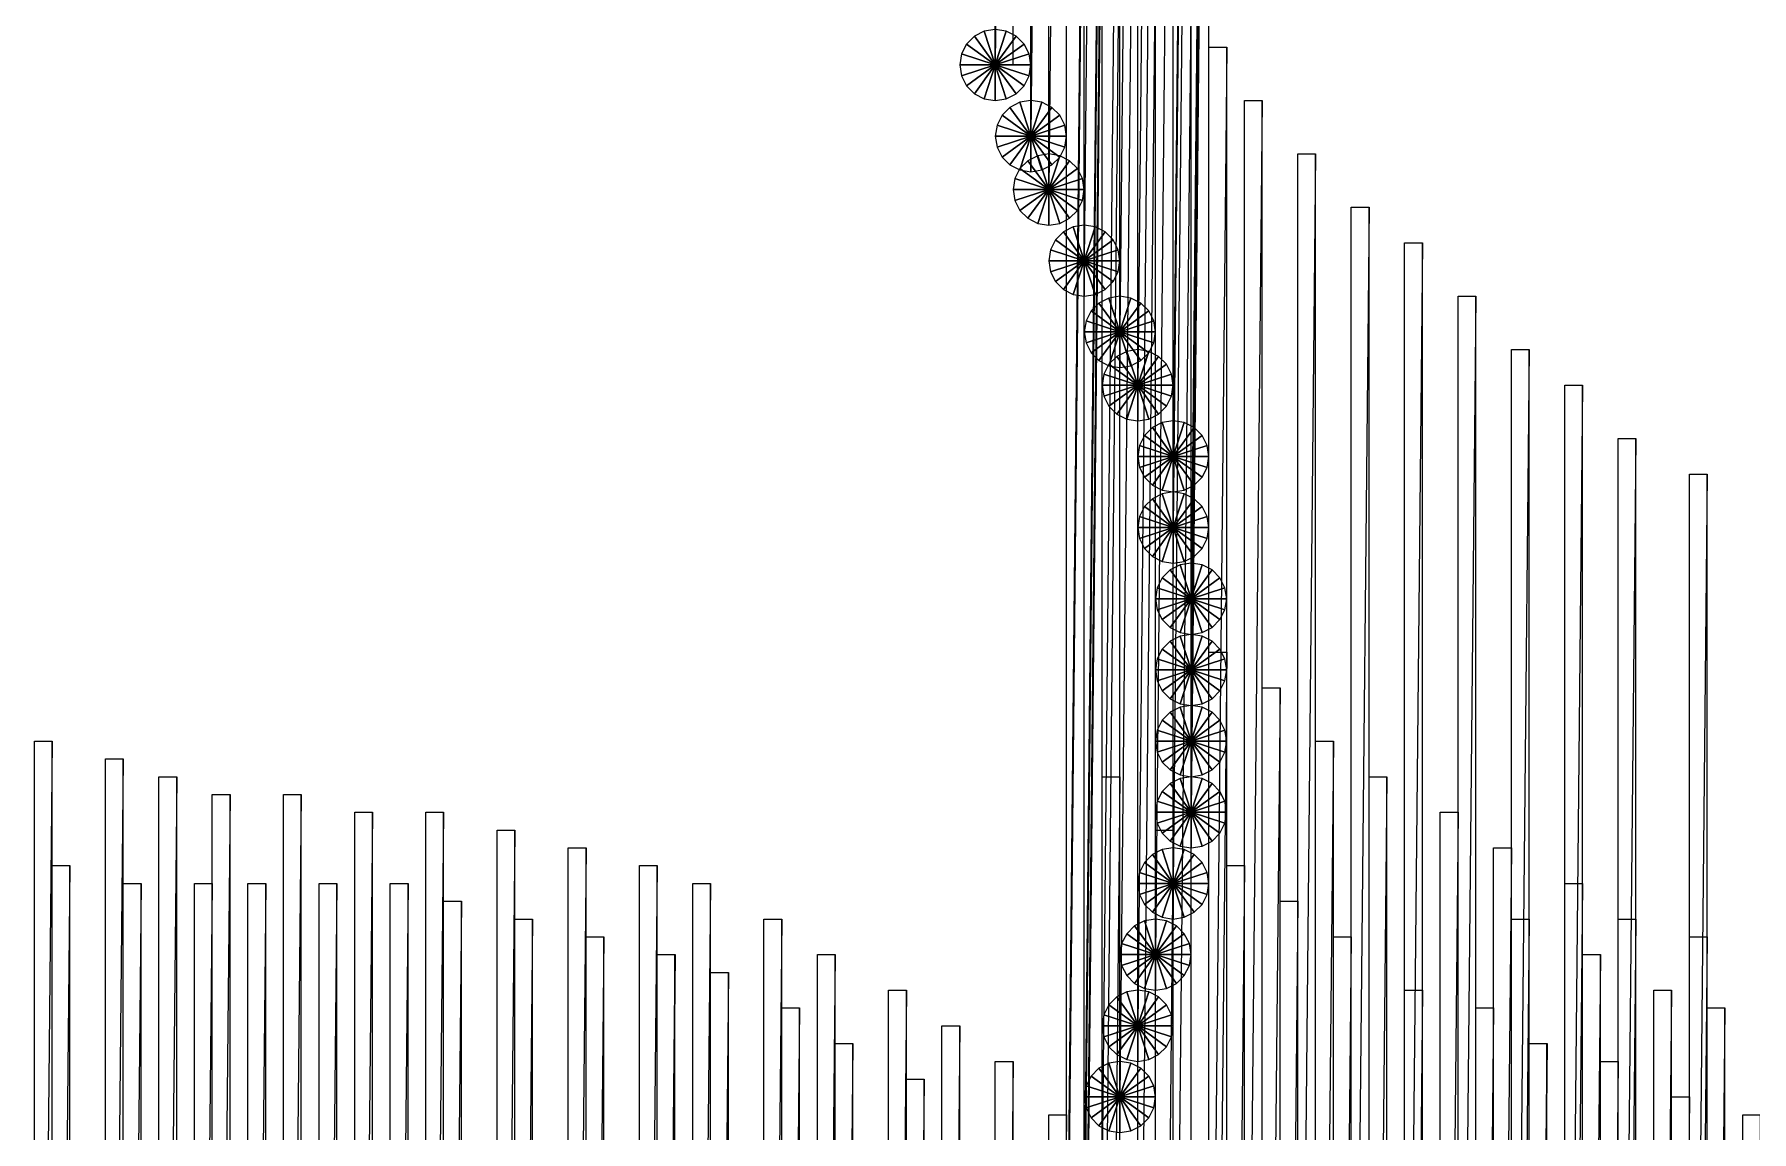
# Model space of a CAD drawing. Header units: metres. Extents: x -172 to 779, y -182 to 937.
# Drawn here: x -10 to 86.5, y 496 to 557.7 of the extents above; entities that cross this region are included whole.
import ezdxf

# ---------------------------------------------------------------- set-up
doc = ezdxf.new("R2010")
doc.units = ezdxf.units.M

msp = doc.modelspace()

# ---------------------------------------------------------------- linework, layer by layer
for points in [[(44, 556), (45, 556), (45, 657), (45.0001, 657.0001, 0.0001)], [(45, 657), (44, 556), (44, 657), (44.0001, 657.0001, 0.0001)], [(46, 552), (47, 552), (47, 653), (47.0001, 653.0001, 0.0001)], [(47, 653), (46, 552), (46, 653), (46.0001, 653.0001, 0.0001)], [(47, 549), (48, 549), (48, 650), (48.0001, 650.0001, 0.0001)], [(48, 650), (47, 549), (47, 650), (47.0001, 650.0001, 0.0001)], [(49, 545), (50, 545), (50, 646), (50.0001, 646.0001, 0.0001)], [(50, 646), (49, 545), (49, 646), (49.0001, 646.0001, 0.0001)], [(51, 541), (52, 541), (52, 642), (52.0001, 642.0001, 0.0001)], [(52, 642), (51, 541), (51, 642), (51.0001, 642.0001, 0.0001)], [(52, 538), (53, 538), (53, 639), (53.0001, 639.0001, 0.0001)], [(53, 639), (52, 538), (52, 639), (52.0001, 639.0001, 0.0001)], [(54, 534), (55, 534), (55, 635), (55.0001, 635.0001, 0.0001)], [(55, 635), (54, 534), (54, 635), (54.0001, 635.0001, 0.0001)], [(54, 530), (55, 530), (55, 631), (55.0001, 631.0001, 0.0001)], [(55, 631), (54, 530), (54, 631), (54.0001, 631.0001, 0.0001)], [(55, 526), (56, 526), (56, 627), (56.0001, 627.0001, 0.0001)], [(56, 627), (55, 526), (55, 627), (55.0001, 627.0001, 0.0001)], [(55, 522), (56, 522), (56, 623), (56.0001, 623.0001, 0.0001)], [(56, 623), (55, 522), (55, 623), (55.0001, 623.0001, 0.0001)], [(55, 518), (56, 518), (56, 619), (56.0001, 619.0001, 0.0001)], [(56, 619), (55, 518), (55, 619), (55.0001, 619.0001, 0.0001)], [(55, 514), (56, 514), (56, 615), (56.0001, 615.0001, 0.0001)], [(56, 615), (55, 514), (55, 615), (55.0001, 615.0001, 0.0001)], [(54, 510), (55, 510), (55, 611), (55.0001, 611.0001, 0.0001)], [(55, 611), (54, 510), (54, 611), (54.0001, 611.0001, 0.0001)], [(53, 506), (54, 506), (54, 607), (54.0001, 607.0001, 0.0001)], [(54, 607), (53, 506), (53, 607), (53.0001, 607.0001, 0.0001)], [(52, 502), (53, 502), (53, 603), (53.0001, 603.0001, 0.0001)], [(53, 603), (52, 502), (52, 603), (52.0001, 603.0001, 0.0001)], [(51, 498), (52, 498), (52, 599), (52.0001, 599.0001, 0.0001)], [(52, 599), (51, 498), (51, 599), (51.0001, 599.0001, 0.0001)], [(50, 494), (51, 494), (51, 595), (51.0001, 595.0001, 0.0001)], [(51, 595), (50, 494), (50, 595), (50.0001, 595.0001, 0.0001)], [(49, 491), (50, 491), (50, 592), (50.0001, 592.0001, 0.0001)], [(50, 592), (49, 491), (49, 592), (49.0001, 592.0001, 0.0001)], [(49, 487), (50, 487), (50, 588), (50.0001, 588.0001, 0.0001)], [(50, 588), (49, 487), (49, 588), (49.0001, 588.0001, 0.0001)], [(48, 483), (49, 483), (49, 584), (49.0001, 584.0001, 0.0001)], [(49, 584), (48, 483), (48, 584), (48.0001, 584.0001, 0.0001)], [(48, 479), (49, 479), (49, 580), (49.0001, 580.0001, 0.0001)], [(49, 580), (48, 479), (48, 580), (48.0001, 580.0001, 0.0001)], [(49, 475), (50, 475), (50, 576), (50.0001, 576.0001, 0.0001)], [(50, 576), (49, 475), (49, 576), (49.0001, 576.0001, 0.0001)], [(49, 471), (50, 471), (50, 572), (50.0001, 572.0001, 0.0001)], [(50, 572), (49, 471), (49, 572), (49.0001, 572.0001, 0.0001)], [(50, 467), (51, 467), (51, 568), (51.0001, 568.0001, 0.0001)], [(51, 568), (50, 467), (50, 568), (50.0001, 568.0001, 0.0001)], [(52, 463), (53, 463), (53, 564), (53.0001, 564.0001, 0.0001)], [(53, 564), (52, 463), (52, 564), (52.0001, 564.0001, 0.0001)], [(54, 460), (55, 460), (55, 561), (55.0001, 561.0001, 0.0001)], [(55, 561), (54, 460), (54, 561), (54.0001, 561.0001, 0.0001)], [(44, 556), (43.381966, 557.9021), (42.82443, 557.61804), (42.824528, 557.61816, 0.0001)], [(44, 556), (44, 558), (43.381966, 557.9021), (43.382065, 557.9022, 0.0001)], [(44, 556), (44.618034, 557.9021), (44, 558), (44.0001, 558.0001, 0.0001)], [(44, 556), (45.17557, 557.61804), (44.618034, 557.9021), (44.618134, 557.9022, 0.0001)], [(44, 556), (42.381966, 557.1756), (42.097885, 556.61804), (42.097984, 556.61816, 0.0001)], [(44, 556), (42.82443, 557.61804), (42.381966, 557.1756), (42.382065, 557.1757, 0.0001)], [(44, 556), (45.618034, 557.1756), (45.17557, 557.61804), (45.17567, 557.61816, 0.0001)], [(44, 556), (45.902115, 556.61804), (45.618034, 557.1756), (45.618134, 557.1757, 0.0001)], [(56, 456), (57, 456), (57, 557), (57.0001, 557.0001, 0.0001)], [(57, 557), (56, 456), (56, 557), (56.0001, 557.0001, 0.0001)], [(44, 556), (42.097885, 556.61804), (42, 556), (42.0001, 556.0001, 0.0001)], [(44, 556), (42, 556), (42.097885, 555.38196), (42.097984, 555.3821, 0.0001)], [(44, 556), (42.097885, 555.38196), (42.381966, 554.8244), (42.382065, 554.8245, 0.0001)], [(44, 556), (42.381966, 554.8244), (42.82443, 554.38196), (42.824528, 554.3821, 0.0001)], [(44, 556), (42.82443, 554.38196), (43.381966, 554.0979), (43.382065, 554.098, 0.0001)], [(44, 556), (43.381966, 554.0979), (44, 554), (44.0001, 554.0001, 0.0001)], [(44, 556), (46, 556), (45.902115, 556.61804), (45.902214, 556.61816, 0.0001)], [(44, 556), (45.902115, 555.38196), (46, 556), (46.0001, 556.0001, 0.0001)], [(44, 556), (44, 554), (44.618034, 554.0979), (44.618134, 554.098, 0.0001)], [(44, 556), (44.618034, 554.0979), (45.17557, 554.38196), (45.17567, 554.3821, 0.0001)], [(44, 556), (45.17557, 554.38196), (45.618034, 554.8244), (45.618134, 554.8245, 0.0001)], [(44, 556), (45.618034, 554.8244), (45.902115, 555.38196), (45.902214, 555.3821, 0.0001)], [(46, 552), (46, 554), (45.381966, 553.9021), (45.382065, 553.9022, 0.0001)], [(46, 552), (46.618034, 553.9021), (46, 554), (46.0001, 554.0001, 0.0001)], [(58, 453), (59, 453), (59, 554), (59.0001, 554.0001, 0.0001)], [(59, 554), (58, 453), (58, 554), (58.0001, 554.0001, 0.0001)], [(46, 552), (44.381966, 553.1756), (44.097885, 552.61804), (44.097984, 552.61816, 0.0001)], [(46, 552), (44.82443, 553.61804), (44.381966, 553.1756), (44.382065, 553.1757, 0.0001)], [(46, 552), (45.381966, 553.9021), (44.82443, 553.61804), (44.824528, 553.61816, 0.0001)], [(46, 552), (47.17557, 553.61804), (46.618034, 553.9021), (46.618134, 553.9022, 0.0001)], [(46, 552), (47.618034, 553.1756), (47.17557, 553.61804), (47.17567, 553.61816, 0.0001)], [(46, 552), (47.902115, 552.61804), (47.618034, 553.1756), (47.618134, 553.1757, 0.0001)], [(46, 552), (44.097885, 552.61804), (44, 552), (44.0001, 552.0001, 0.0001)], [(46, 552), (44, 552), (44.097885, 551.38196), (44.097984, 551.3821, 0.0001)], [(46, 552), (44.097885, 551.38196), (44.381966, 550.8244), (44.382065, 550.8245, 0.0001)], [(46, 552), (44.381966, 550.8244), (44.82443, 550.38196), (44.824528, 550.3821, 0.0001)], [(46, 552), (44.82443, 550.38196), (45.381966, 550.0979), (45.382065, 550.098, 0.0001)], [(46, 552), (45.381966, 550.0979), (46, 550), (46.0001, 550.0001, 0.0001)], [(46, 552), (48, 552), (47.902115, 552.61804), (47.902214, 552.61816, 0.0001)], [(46, 552), (47.902115, 551.38196), (48, 552), (48.0001, 552.0001, 0.0001)], [(46, 552), (46, 550), (46.618034, 550.0979), (46.618134, 550.098, 0.0001)], [(46, 552), (46.618034, 550.0979), (47.17557, 550.38196), (47.17567, 550.3821, 0.0001)], [(46, 552), (47.17557, 550.38196), (47.618034, 550.8244), (47.618134, 550.8245, 0.0001)], [(46, 552), (47.618034, 550.8244), (47.902115, 551.38196), (47.902214, 551.3821, 0.0001)], [(47, 549), (45.381966, 550.1756), (45.097885, 549.61804), (45.097984, 549.61816, 0.0001)], [(47, 549), (45.82443, 550.61804), (45.381966, 550.1756), (45.382065, 550.1757, 0.0001)], [(47, 549), (46.381966, 550.9021), (45.82443, 550.61804), (45.824528, 550.61816, 0.0001)], [(47, 549), (47, 551), (46.381966, 550.9021), (46.382065, 550.9022, 0.0001)], [(47, 549), (47.618034, 550.9021), (47, 551), (47.0001, 551.0001, 0.0001)], [(47, 549), (48.17557, 550.61804), (47.618034, 550.9021), (47.618134, 550.9022, 0.0001)], [(47, 549), (48.618034, 550.1756), (48.17557, 550.61804), (48.17567, 550.61816, 0.0001)], [(47, 549), (48.902115, 549.61804), (48.618034, 550.1756), (48.618134, 550.1757, 0.0001)], [(61, 450), (62, 450), (62, 551), (62.0001, 551.0001, 0.0001)], [(62, 551), (61, 450), (61, 551), (61.0001, 551.0001, 0.0001)], [(47, 549), (45.097885, 549.61804), (45, 549), (45.0001, 549.0001, 0.0001)], [(47, 549), (49, 549), (48.902115, 549.61804), (48.902214, 549.61816, 0.0001)], [(47, 549), (45, 549), (45.097885, 548.38196), (45.097984, 548.3821, 0.0001)], [(47, 549), (45.097885, 548.38196), (45.381966, 547.8244), (45.382065, 547.8245, 0.0001)], [(47, 549), (45.381966, 547.8244), (45.82443, 547.38196), (45.824528, 547.3821, 0.0001)], [(47, 549), (45.82443, 547.38196), (46.381966, 547.0979), (46.382065, 547.098, 0.0001)], [(47, 549), (46.381966, 547.0979), (47, 547), (47.0001, 547.0001, 0.0001)], [(47, 549), (48.902115, 548.38196), (49, 549), (49.0001, 549.0001, 0.0001)], [(47, 549), (47, 547), (47.618034, 547.0979), (47.618134, 547.098, 0.0001)], [(47, 549), (47.618034, 547.0979), (48.17557, 547.38196), (48.17567, 547.3821, 0.0001)], [(47, 549), (48.17557, 547.38196), (48.618034, 547.8244), (48.618134, 547.8245, 0.0001)], [(47, 549), (48.618034, 547.8244), (48.902115, 548.38196), (48.902214, 548.3821, 0.0001)], [(64, 447), (65, 447), (65, 548), (65.0001, 548.0001, 0.0001)], [(65, 548), (64, 447), (64, 548), (64.0001, 548.0001, 0.0001)], [(49, 545), (47.82443, 546.61804), (47.381966, 546.1756), (47.382065, 546.1757, 0.0001)], [(49, 545), (48.381966, 546.9021), (47.82443, 546.61804), (47.824528, 546.61816, 0.0001)], [(49, 545), (49, 547), (48.381966, 546.9021), (48.382065, 546.9022, 0.0001)], [(49, 545), (49.618034, 546.9021), (49, 547), (49.0001, 547.0001, 0.0001)], [(49, 545), (50.17557, 546.61804), (49.618034, 546.9021), (49.618134, 546.9022, 0.0001)], [(49, 545), (50.618034, 546.1756), (50.17557, 546.61804), (50.17567, 546.61816, 0.0001)], [(49, 545), (47.097885, 545.61804), (47, 545), (47.0001, 545.0001, 0.0001)], [(49, 545), (47.381966, 546.1756), (47.097885, 545.61804), (47.097984, 545.61816, 0.0001)], [(49, 545), (50.902115, 545.61804), (50.618034, 546.1756), (50.618134, 546.1757, 0.0001)], [(49, 545), (51, 545), (50.902115, 545.61804), (50.902214, 545.61816, 0.0001)], [(67, 445), (68, 445), (68, 546), (68.0001, 546.0001, 0.0001)], [(68, 546), (67, 445), (67, 546), (67.0001, 546.0001, 0.0001)], [(49, 545), (47, 545), (47.097885, 544.38196), (47.097984, 544.3821, 0.0001)], [(49, 545), (47.097885, 544.38196), (47.381966, 543.8244), (47.382065, 543.8245, 0.0001)], [(49, 545), (47.381966, 543.8244), (47.82443, 543.38196), (47.824528, 543.3821, 0.0001)], [(49, 545), (47.82443, 543.38196), (48.381966, 543.0979), (48.382065, 543.098, 0.0001)], [(49, 545), (48.381966, 543.0979), (49, 543), (49.0001, 543.0001, 0.0001)], [(49, 545), (50.902115, 544.38196), (51, 545), (51.0001, 545.0001, 0.0001)], [(49, 545), (49, 543), (49.618034, 543.0979), (49.618134, 543.098, 0.0001)], [(49, 545), (49.618034, 543.0979), (50.17557, 543.38196), (50.17567, 543.3821, 0.0001)], [(49, 545), (50.17557, 543.38196), (50.618034, 543.8244), (50.618134, 543.8245, 0.0001)], [(49, 545), (50.618034, 543.8244), (50.902115, 544.38196), (50.902214, 544.3821, 0.0001)], [(51, 541), (49.82443, 542.61804), (49.381966, 542.1756), (49.382065, 542.1757, 0.0001)], [(51, 541), (50.381966, 542.9021), (49.82443, 542.61804), (49.824528, 542.61816, 0.0001)], [(51, 541), (51, 543), (50.381966, 542.9021), (50.382065, 542.9022, 0.0001)], [(51, 541), (51.618034, 542.9021), (51, 543), (51.0001, 543.0001, 0.0001)], [(51, 541), (52.17557, 542.61804), (51.618034, 542.9021), (51.618134, 542.9022, 0.0001)], [(51, 541), (52.618034, 542.1756), (52.17557, 542.61804), (52.17567, 542.61816, 0.0001)], [(70, 442), (71, 442), (71, 543), (71.0001, 543.0001, 0.0001)], [(71, 543), (70, 442), (70, 543), (70.0001, 543.0001, 0.0001)], [(51, 541), (49.097885, 541.61804), (49, 541), (49.0001, 541.0001, 0.0001)], [(51, 541), (49.381966, 542.1756), (49.097885, 541.61804), (49.097984, 541.61816, 0.0001)], [(51, 541), (52.902115, 541.61804), (52.618034, 542.1756), (52.618134, 542.1757, 0.0001)], [(51, 541), (53, 541), (52.902115, 541.61804), (52.902214, 541.61816, 0.0001)], [(51, 541), (49, 541), (49.097885, 540.38196), (49.097984, 540.3821, 0.0001)], [(51, 541), (49.097885, 540.38196), (49.381966, 539.8244), (49.382065, 539.8245, 0.0001)], [(51, 541), (49.381966, 539.8244), (49.82443, 539.38196), (49.824528, 539.3821, 0.0001)], [(51, 541), (49.82443, 539.38196), (50.381966, 539.0979), (50.382065, 539.098, 0.0001)], [(51, 541), (50.381966, 539.0979), (51, 539), (51.0001, 539.0001, 0.0001)], [(51, 541), (52.902115, 540.38196), (53, 541), (53.0001, 541.0001, 0.0001)], [(51, 541), (51, 539), (51.618034, 539.0979), (51.618134, 539.098, 0.0001)], [(51, 541), (51.618034, 539.0979), (52.17557, 539.38196), (52.17567, 539.3821, 0.0001)], [(51, 541), (52.17557, 539.38196), (52.618034, 539.8244), (52.618134, 539.8245, 0.0001)], [(51, 541), (52.618034, 539.8244), (52.902115, 540.38196), (52.902214, 540.3821, 0.0001)], [(52, 538), (50.82443, 539.61804), (50.381966, 539.1756), (50.382065, 539.1757, 0.0001)], [(52, 538), (51.381966, 539.9021), (50.82443, 539.61804), (50.824528, 539.61816, 0.0001)], [(52, 538), (52, 540), (51.381966, 539.9021), (51.382065, 539.9022, 0.0001)], [(52, 538), (52.618034, 539.9021), (52, 540), (52.0001, 540.0001, 0.0001)], [(52, 538), (53.17557, 539.61804), (52.618034, 539.9021), (52.618134, 539.9022, 0.0001)], [(52, 538), (53.618034, 539.1756), (53.17557, 539.61804), (53.17567, 539.61816, 0.0001)], [(73, 439), (74, 439), (74, 540), (74.0001, 540.0001, 0.0001)], [(74, 540), (73, 439), (73, 540), (73.0001, 540.0001, 0.0001)], [(52, 538), (50.097885, 538.61804), (50, 538), (50.0001, 538.0001, 0.0001)], [(52, 538), (50.381966, 539.1756), (50.097885, 538.61804), (50.097984, 538.61816, 0.0001)], [(52, 538), (53.902115, 538.61804), (53.618034, 539.1756), (53.618134, 539.1757, 0.0001)], [(52, 538), (54, 538), (53.902115, 538.61804), (53.902214, 538.61816, 0.0001)], [(52, 538), (50, 538), (50.097885, 537.38196), (50.097984, 537.3821, 0.0001)], [(52, 538), (50.097885, 537.38196), (50.381966, 536.8244), (50.382065, 536.8245, 0.0001)], [(52, 538), (50.381966, 536.8244), (50.82443, 536.38196), (50.824528, 536.3821, 0.0001)], [(52, 538), (50.82443, 536.38196), (51.381966, 536.0979), (51.382065, 536.098, 0.0001)], [(52, 538), (51.381966, 536.0979), (52, 536), (52.0001, 536.0001, 0.0001)], [(52, 538), (53.902115, 537.38196), (54, 538), (54.0001, 538.0001, 0.0001)], [(52, 538), (52, 536), (52.618034, 536.0979), (52.618134, 536.098, 0.0001)], [(52, 538), (52.618034, 536.0979), (53.17557, 536.38196), (53.17567, 536.3821, 0.0001)], [(52, 538), (53.17557, 536.38196), (53.618034, 536.8244), (53.618134, 536.8245, 0.0001)], [(52, 538), (53.618034, 536.8244), (53.902115, 537.38196), (53.902214, 537.3821, 0.0001)], [(76, 437), (77, 437), (77, 538), (77.0001, 538.0001, 0.0001)], [(77, 538), (76, 437), (76, 538), (76.0001, 538.0001, 0.0001)], [(54, 534), (52.82443, 535.61804), (52.381966, 535.1756), (52.382065, 535.1757, 0.0001)], [(54, 534), (53.381966, 535.9021), (52.82443, 535.61804), (52.824528, 535.61816, 0.0001)], [(54, 534), (54, 536), (53.381966, 535.9021), (53.382065, 535.9022, 0.0001)], [(54, 534), (54.618034, 535.9021), (54, 536), (54.0001, 536.0001, 0.0001)], [(54, 534), (55.17557, 535.61804), (54.618034, 535.9021), (54.618134, 535.9022, 0.0001)], [(54, 534), (55.618034, 535.1756), (55.17557, 535.61804), (55.17567, 535.61816, 0.0001)], [(54, 534), (52.097885, 534.61804), (52, 534), (52.0001, 534.0001, 0.0001)], [(54, 534), (52.381966, 535.1756), (52.097885, 534.61804), (52.097984, 534.61816, 0.0001)], [(54, 534), (55.902115, 534.61804), (55.618034, 535.1756), (55.618134, 535.1757, 0.0001)], [(54, 534), (56, 534), (55.902115, 534.61804), (55.902214, 534.61816, 0.0001)], [(79, 434), (80, 434), (80, 535), (80.0001, 535.0001, 0.0001)], [(80, 535), (79, 434), (79, 535), (79.0001, 535.0001, 0.0001)], [(54, 534), (52, 534), (52.097885, 533.38196), (52.097984, 533.3821, 0.0001)], [(54, 534), (52.097885, 533.38196), (52.381966, 532.8244), (52.382065, 532.8245, 0.0001)], [(54, 534), (52.381966, 532.8244), (52.82443, 532.38196), (52.824528, 532.3821, 0.0001)], [(54, 534), (52.82443, 532.38196), (53.381966, 532.0979), (53.382065, 532.098, 0.0001)], [(54, 534), (53.381966, 532.0979), (54, 532), (54.0001, 532.0001, 0.0001)], [(54, 534), (55.902115, 533.38196), (56, 534), (56.0001, 534.0001, 0.0001)], [(54, 534), (54, 532), (54.618034, 532.0979), (54.618134, 532.098, 0.0001)], [(54, 534), (54.618034, 532.0979), (55.17557, 532.38196), (55.17567, 532.3821, 0.0001)], [(54, 534), (55.17557, 532.38196), (55.618034, 532.8244), (55.618134, 532.8245, 0.0001)], [(54, 534), (55.618034, 532.8244), (55.902115, 533.38196), (55.902214, 533.3821, 0.0001)], [(83, 432), (84, 432), (84, 533), (84.0001, 533.0001, 0.0001)], [(84, 533), (83, 432), (83, 533), (83.0001, 533.0001, 0.0001)], [(54, 530), (53.381966, 531.9021), (52.82443, 531.61804), (52.824528, 531.61816, 0.0001)], [(54, 530), (54, 532), (53.381966, 531.9021), (53.382065, 531.9022, 0.0001)], [(54, 530), (54.618034, 531.9021), (54, 532), (54.0001, 532.0001, 0.0001)], [(54, 530), (55.17557, 531.61804), (54.618034, 531.9021), (54.618134, 531.9022, 0.0001)], [(54, 530), (52.381966, 531.1756), (52.097885, 530.61804), (52.097984, 530.61816, 0.0001)], [(54, 530), (52.82443, 531.61804), (52.381966, 531.1756), (52.382065, 531.1757, 0.0001)], [(54, 530), (55.618034, 531.1756), (55.17557, 531.61804), (55.17567, 531.61816, 0.0001)], [(54, 530), (55.902115, 530.61804), (55.618034, 531.1756), (55.618134, 531.1757, 0.0001)], [(54, 530), (52.097885, 530.61804), (52, 530), (52.0001, 530.0001, 0.0001)], [(54, 530), (52, 530), (52.097885, 529.38196), (52.097984, 529.3821, 0.0001)], [(54, 530), (52.097885, 529.38196), (52.381966, 528.8244), (52.382065, 528.8245, 0.0001)], [(54, 530), (52.381966, 528.8244), (52.82443, 528.38196), (52.824528, 528.3821, 0.0001)], [(54, 530), (52.82443, 528.38196), (53.381966, 528.0979), (53.382065, 528.098, 0.0001)], [(54, 530), (53.381966, 528.0979), (54, 528), (54.0001, 528.0001, 0.0001)], [(54, 530), (56, 530), (55.902115, 530.61804), (55.902214, 530.61816, 0.0001)], [(54, 530), (55.902115, 529.38196), (56, 530), (56.0001, 530.0001, 0.0001)], [(54, 530), (54, 528), (54.618034, 528.0979), (54.618134, 528.098, 0.0001)], [(54, 530), (54.618034, 528.0979), (55.17557, 528.38196), (55.17567, 528.3821, 0.0001)], [(54, 530), (55.17557, 528.38196), (55.618034, 528.8244), (55.618134, 528.8245, 0.0001)], [(54, 530), (55.618034, 528.8244), (55.902115, 529.38196), (55.902214, 529.3821, 0.0001)], [(55, 526), (54.381966, 527.9021), (53.82443, 527.61804), (53.824528, 527.61816, 0.0001)], [(55, 526), (55, 528), (54.381966, 527.9021), (54.382065, 527.9022, 0.0001)], [(55, 526), (55.618034, 527.9021), (55, 528), (55.0001, 528.0001, 0.0001)], [(55, 526), (56.17557, 527.61804), (55.618034, 527.9021), (55.618134, 527.9022, 0.0001)], [(55, 526), (53.381966, 527.1756), (53.097885, 526.61804), (53.097984, 526.61816, 0.0001)], [(55, 526), (53.82443, 527.61804), (53.381966, 527.1756), (53.382065, 527.1757, 0.0001)], [(55, 526), (56.618034, 527.1756), (56.17557, 527.61804), (56.17567, 527.61816, 0.0001)], [(55, 526), (56.902115, 526.61804), (56.618034, 527.1756), (56.618134, 527.1757, 0.0001)], [(55, 526), (53.097885, 526.61804), (53, 526), (53.0001, 526.0001, 0.0001)], [(55, 526), (53, 526), (53.097885, 525.38196), (53.097984, 525.3821, 0.0001)], [(55, 526), (53.097885, 525.38196), (53.381966, 524.8244), (53.382065, 524.8245, 0.0001)], [(55, 526), (53.381966, 524.8244), (53.82443, 524.38196), (53.824528, 524.3821, 0.0001)], [(55, 526), (53.82443, 524.38196), (54.381966, 524.0979), (54.382065, 524.098, 0.0001)], [(55, 526), (54.381966, 524.0979), (55, 524), (55.0001, 524.0001, 0.0001)], [(55, 526), (57, 526), (56.902115, 526.61804), (56.902214, 526.61816, 0.0001)], [(55, 526), (56.902115, 525.38196), (57, 526), (57.0001, 526.0001, 0.0001)], [(55, 526), (55, 524), (55.618034, 524.0979), (55.618134, 524.098, 0.0001)], [(55, 526), (55.618034, 524.0979), (56.17557, 524.38196), (56.17567, 524.3821, 0.0001)], [(55, 526), (56.17557, 524.38196), (56.618034, 524.8244), (56.618134, 524.8245, 0.0001)], [(55, 526), (56.618034, 524.8244), (56.902115, 525.38196), (56.902214, 525.3821, 0.0001)], [(55, 522), (55, 524), (54.381966, 523.9021), (54.382065, 523.9022, 0.0001)], [(55, 522), (55.618034, 523.9021), (55, 524), (55.0001, 524.0001, 0.0001)], [(55, 522), (53.381966, 523.1756), (53.097885, 522.61804), (53.097984, 522.61816, 0.0001)], [(55, 522), (53.82443, 523.61804), (53.381966, 523.1756), (53.382065, 523.1757, 0.0001)], [(55, 522), (54.381966, 523.9021), (53.82443, 523.61804), (53.824528, 523.61816, 0.0001)], [(55, 522), (56.17557, 523.61804), (55.618034, 523.9021), (55.618134, 523.9022, 0.0001)], [(55, 522), (56.618034, 523.1756), (56.17557, 523.61804), (56.17567, 523.61816, 0.0001)], [(55, 522), (56.902115, 522.61804), (56.618034, 523.1756), (56.618134, 523.1757, 0.0001)], [(55, 522), (53.097885, 522.61804), (53, 522), (53.0001, 522.0001, 0.0001)], [(55, 522), (57, 522), (56.902115, 522.61804), (56.902214, 522.61816, 0.0001)], [(56, 422), (57, 422), (57, 523), (57.0001, 523.0001, 0.0001)], [(57, 523), (56, 422), (56, 523), (56.0001, 523.0001, 0.0001)], [(55, 522), (53, 522), (53.097885, 521.38196), (53.097984, 521.3821, 0.0001)], [(55, 522), (53.097885, 521.38196), (53.381966, 520.8244), (53.382065, 520.8245, 0.0001)], [(55, 522), (53.381966, 520.8244), (53.82443, 520.38196), (53.824528, 520.3821, 0.0001)], [(55, 522), (53.82443, 520.38196), (54.381966, 520.0979), (54.382065, 520.098, 0.0001)], [(55, 522), (54.381966, 520.0979), (55, 520), (55.0001, 520.0001, 0.0001)], [(55, 522), (56.902115, 521.38196), (57, 522), (57.0001, 522.0001, 0.0001)], [(55, 522), (55, 520), (55.618034, 520.0979), (55.618134, 520.098, 0.0001)], [(55, 522), (55.618034, 520.0979), (56.17557, 520.38196), (56.17567, 520.3821, 0.0001)], [(55, 522), (56.17557, 520.38196), (56.618034, 520.8244), (56.618134, 520.8245, 0.0001)], [(55, 522), (56.618034, 520.8244), (56.902115, 521.38196), (56.902214, 521.3821, 0.0001)], [(59, 420), (60, 420), (60, 521), (60.0001, 521.0001, 0.0001)], [(60, 521), (59, 420), (59, 521), (59.0001, 521.0001, 0.0001)], [(55, 518), (53.381966, 519.1756), (53.097885, 518.61804), (53.097984, 518.61816, 0.0001)], [(55, 518), (53.82443, 519.61804), (53.381966, 519.1756), (53.382065, 519.1757, 0.0001)], [(55, 518), (54.381966, 519.9021), (53.82443, 519.61804), (53.824528, 519.61816, 0.0001)], [(55, 518), (55, 520), (54.381966, 519.9021), (54.382065, 519.9022, 0.0001)], [(55, 518), (55.618034, 519.9021), (55, 520), (55.0001, 520.0001, 0.0001)], [(55, 518), (56.17557, 519.61804), (55.618034, 519.9021), (55.618134, 519.9022, 0.0001)], [(55, 518), (56.618034, 519.1756), (56.17557, 519.61804), (56.17567, 519.61816, 0.0001)], [(55, 518), (56.902115, 518.61804), (56.618034, 519.1756), (56.618134, 519.1757, 0.0001)], [(55, 518), (53.097885, 518.61804), (53, 518), (53.0001, 518.0001, 0.0001)], [(55, 518), (57, 518), (56.902115, 518.61804), (56.902214, 518.61816, 0.0001)], [(-10, 417), (-9, 417), (-9, 518), (-8.9999, 518.0001, 0.0001)], [(-9, 518), (-10, 417), (-10, 518), (-9.9999, 518.0001, 0.0001)], [(55, 518), (53, 518), (53.097885, 517.38196), (53.097984, 517.3821, 0.0001)], [(55, 518), (53.097885, 517.38196), (53.381966, 516.8244), (53.382065, 516.8245, 0.0001)], [(55, 518), (53.381966, 516.8244), (53.82443, 516.38196), (53.824528, 516.3821, 0.0001)], [(55, 518), (53.82443, 516.38196), (54.381966, 516.0979), (54.382065, 516.098, 0.0001)], [(55, 518), (54.381966, 516.0979), (55, 516), (55.0001, 516.0001, 0.0001)], [(55, 518), (56.902115, 517.38196), (57, 518), (57.0001, 518.0001, 0.0001)], [(55, 518), (55, 516), (55.618034, 516.0979), (55.618134, 516.098, 0.0001)], [(55, 518), (55.618034, 516.0979), (56.17557, 516.38196), (56.17567, 516.3821, 0.0001)], [(55, 518), (56.17557, 516.38196), (56.618034, 516.8244), (56.618134, 516.8245, 0.0001)], [(55, 518), (56.618034, 516.8244), (56.902115, 517.38196), (56.902214, 517.3821, 0.0001)], [(62, 417), (63, 417), (63, 518), (63.0001, 518.0001, 0.0001)], [(63, 518), (62, 417), (62, 518), (62.0001, 518.0001, 0.0001)], [(-6, 416), (-5, 416), (-5, 517), (-4.9999, 517.0001, 0.0001)], [(-5, 517), (-6, 416), (-6, 517), (-5.9999, 517.0001, 0.0001)], [(-3, 415), (-2, 415), (-2, 516), (-1.9999, 516.0001, 0.0001)], [(-2, 516), (-3, 415), (-3, 516), (-2.9999, 516.0001, 0.0001)], [(50, 415), (51, 415), (51, 516), (51.0001, 516.0001, 0.0001)], [(51, 516), (50, 415), (50, 516), (50.0001, 516.0001, 0.0001)], [(55, 514), (53.82443, 515.61804), (53.381966, 515.1756), (53.382065, 515.1757, 0.0001)], [(55, 514), (54.381966, 515.9021), (53.82443, 515.61804), (53.824528, 515.61816, 0.0001)], [(55, 514), (55, 516), (54.381966, 515.9021), (54.382065, 515.9022, 0.0001)], [(55, 514), (55.618034, 515.9021), (55, 516), (55.0001, 516.0001, 0.0001)], [(55, 514), (56.17557, 515.61804), (55.618034, 515.9021), (55.618134, 515.9022, 0.0001)], [(55, 514), (56.618034, 515.1756), (56.17557, 515.61804), (56.17567, 515.61816, 0.0001)], [(65, 415), (66, 415), (66, 516), (66.0001, 516.0001, 0.0001)], [(66, 516), (65, 415), (65, 516), (65.0001, 516.0001, 0.0001)], [(0, 414), (1, 414), (1, 515), (1.0001, 515.0001, 0.0001)], [(1, 515), (0, 414), (0, 515), (0.0001, 515.0001, 0.0001)], [(4, 414), (5, 414), (5, 515), (5.0001, 515.0001, 0.0001)], [(5, 515), (4, 414), (4, 515), (4.0001, 515.0001, 0.0001)], [(55, 514), (53.097885, 514.61804), (53, 514), (53.0001, 514.0001, 0.0001)], [(55, 514), (53.381966, 515.1756), (53.097885, 514.61804), (53.097984, 514.61816, 0.0001)], [(55, 514), (56.902115, 514.61804), (56.618034, 515.1756), (56.618134, 515.1757, 0.0001)], [(55, 514), (57, 514), (56.902115, 514.61804), (56.902214, 514.61816, 0.0001)], [(8, 413), (9, 413), (9, 514), (9.0001, 514.0001, 0.0001)], [(9, 514), (8, 413), (8, 514), (8.0001, 514.0001, 0.0001)], [(12, 413), (13, 413), (13, 514), (13.0001, 514.0001, 0.0001)], [(13, 514), (12, 413), (12, 514), (12.0001, 514.0001, 0.0001)], [(55, 514), (53, 514), (53.097885, 513.38196), (53.097984, 513.3821, 0.0001)], [(55, 514), (53.097885, 513.38196), (53.381966, 512.8244), (53.382065, 512.8245, 0.0001)], [(55, 514), (53.381966, 512.8244), (53.82443, 512.38196), (53.824528, 512.3821, 0.0001)], [(55, 514), (53.82443, 512.38196), (54.381966, 512.0979), (54.382065, 512.098, 0.0001)], [(55, 514), (54.381966, 512.0979), (55, 512), (55.0001, 512.0001, 0.0001)], [(55, 514), (56.902115, 513.38196), (57, 514), (57.0001, 514.0001, 0.0001)], [(55, 514), (55, 512), (55.618034, 512.0979), (55.618134, 512.098, 0.0001)], [(55, 514), (55.618034, 512.0979), (56.17557, 512.38196), (56.17567, 512.3821, 0.0001)], [(55, 514), (56.17557, 512.38196), (56.618034, 512.8244), (56.618134, 512.8245, 0.0001)], [(55, 514), (56.618034, 512.8244), (56.902115, 513.38196), (56.902214, 513.3821, 0.0001)], [(69, 413), (70, 413), (70, 514), (70.0001, 514.0001, 0.0001)], [(70, 514), (69, 413), (69, 514), (69.0001, 514.0001, 0.0001)], [(16, 412), (17, 412), (17, 513), (17.0001, 513.0001, 0.0001)], [(17, 513), (16, 412), (16, 513), (16.0001, 513.0001, 0.0001)], [(53, 412), (54, 412), (54, 513), (54.0001, 513.0001, 0.0001)], [(54, 513), (53, 412), (53, 513), (53.0001, 513.0001, 0.0001)], [(20, 411), (21, 411), (21, 512), (21.0001, 512.0001, 0.0001)], [(21, 512), (20, 411), (20, 512), (20.0001, 512.0001, 0.0001)], [(54, 510), (52.82443, 511.61804), (52.381966, 511.17557), (52.382065, 511.17566, 0.0001)], [(54, 510), (53.381966, 511.9021), (52.82443, 511.61804), (52.824528, 511.61813, 0.0001)], [(54, 510), (54, 512), (53.381966, 511.9021), (53.382065, 511.9022, 0.0001)], [(54, 510), (54.618034, 511.9021), (54, 512), (54.0001, 512.0001, 0.0001)], [(54, 510), (55.17557, 511.61804), (54.618034, 511.9021), (54.618134, 511.9022, 0.0001)], [(54, 510), (55.618034, 511.17557), (55.17557, 511.61804), (55.17567, 511.61813, 0.0001)], [(72, 411), (73, 411), (73, 512), (73.0001, 512.0001, 0.0001)], [(73, 512), (72, 411), (72, 512), (72.0001, 512.0001, 0.0001)], [(-9, 410), (-8, 410), (-8, 511), (-7.9999, 511.0001, 0.0001)], [(-8, 511), (-9, 410), (-9, 511), (-8.9999, 511.0001, 0.0001)], [(24, 410), (25, 410), (25, 511), (25.0001, 511.0001, 0.0001)], [(25, 511), (24, 410), (24, 511), (24.0001, 511.0001, 0.0001)], [(54, 510), (52.097885, 510.61804), (52, 510), (52.0001, 510.0001, 0.0001)], [(54, 510), (52.381966, 511.17557), (52.097885, 510.61804), (52.097984, 510.61813, 0.0001)], [(54, 510), (55.902115, 510.61804), (55.618034, 511.17557), (55.618134, 511.17566, 0.0001)], [(54, 510), (56, 510), (55.902115, 510.61804), (55.902214, 510.61813, 0.0001)], [(57, 410), (58, 410), (58, 511), (58.0001, 511.0001, 0.0001)], [(58, 511), (57, 410), (57, 511), (57.0001, 511.0001, 0.0001)], [(-5, 409), (-4, 409), (-4, 510), (-3.9999, 510.0001, 0.0001)], [(-4, 510), (-5, 409), (-5, 510), (-4.9999, 510.0001, 0.0001)], [(-1, 409), (0, 409), (0, 510), (0.0001, 510.0001, 0.0001)], [(0, 510), (-1, 409), (-1, 510), (-0.9999, 510.0001, 0.0001)], [(2, 409), (3, 409), (3, 510), (3.0001, 510.0001, 0.0001)], [(3, 510), (2, 409), (2, 510), (2.0001, 510.0001, 0.0001)], [(6, 409), (7, 409), (7, 510), (7.0001, 510.0001, 0.0001)], [(7, 510), (6, 409), (6, 510), (6.0001, 510.0001, 0.0001)], [(10, 409), (11, 409), (11, 510), (11.0001, 510.0001, 0.0001)], [(11, 510), (10, 409), (10, 510), (10.0001, 510.0001, 0.0001)], [(27, 409), (28, 409), (28, 510), (28.0001, 510.0001, 0.0001)], [(28, 510), (27, 409), (27, 510), (27.0001, 510.0001, 0.0001)], [(54, 510), (52, 510), (52.097885, 509.38196), (52.097984, 509.38205, 0.0001)], [(54, 510), (52.097885, 509.38196), (52.381966, 508.82443), (52.382065, 508.82452, 0.0001)], [(54, 510), (52.381966, 508.82443), (52.82443, 508.38196), (52.824528, 508.38205, 0.0001)], [(54, 510), (52.82443, 508.38196), (53.381966, 508.0979), (53.382065, 508.098, 0.0001)], [(54, 510), (53.381966, 508.0979), (54, 508), (54.0001, 508.0001, 0.0001)], [(54, 510), (55.902115, 509.38196), (56, 510), (56.0001, 510.0001, 0.0001)], [(54, 510), (54, 508), (54.618034, 508.0979), (54.618134, 508.098, 0.0001)], [(54, 510), (54.618034, 508.0979), (55.17557, 508.38196), (55.17567, 508.38205, 0.0001)], [(54, 510), (55.17557, 508.38196), (55.618034, 508.82443), (55.618134, 508.82452, 0.0001)], [(54, 510), (55.618034, 508.82443), (55.902115, 509.38196), (55.902214, 509.38205, 0.0001)], [(76, 409), (77, 409), (77, 510), (77.0001, 510.0001, 0.0001)], [(77, 510), (76, 409), (76, 510), (76.0001, 510.0001, 0.0001)], [(13, 408), (14, 408), (14, 509), (14.0001, 509.0001, 0.0001)], [(14, 509), (13, 408), (13, 509), (13.0001, 509.0001, 0.0001)], [(60, 408), (61, 408), (61, 509), (61.0001, 509.0001, 0.0001)], [(61, 509), (60, 408), (60, 509), (60.0001, 509.0001, 0.0001)], [(17, 407), (18, 407), (18, 508), (18.0001, 508.0001, 0.0001)], [(18, 508), (17, 407), (17, 508), (17.0001, 508.0001, 0.0001)], [(31, 407), (32, 407), (32, 508), (32.0001, 508.0001, 0.0001)], [(32, 508), (31, 407), (31, 508), (31.0001, 508.0001, 0.0001)], [(53, 506), (51.82443, 507.61804), (51.381966, 507.17557), (51.382065, 507.17566, 0.0001)], [(53, 506), (52.381966, 507.9021), (51.82443, 507.61804), (51.824528, 507.61813, 0.0001)], [(53, 506), (53, 508), (52.381966, 507.9021), (52.382065, 507.9022, 0.0001)], [(53, 506), (53.618034, 507.9021), (53, 508), (53.0001, 508.0001, 0.0001)], [(53, 506), (54.17557, 507.61804), (53.618034, 507.9021), (53.618134, 507.9022, 0.0001)], [(53, 506), (54.618034, 507.17557), (54.17557, 507.61804), (54.17567, 507.61813, 0.0001)], [(73, 407), (74, 407), (74, 508), (74.0001, 508.0001, 0.0001)], [(74, 508), (73, 407), (73, 508), (73.0001, 508.0001, 0.0001)], [(79, 407), (80, 407), (80, 508), (80.0001, 508.0001, 0.0001)], [(80, 508), (79, 407), (79, 508), (79.0001, 508.0001, 0.0001)], [(21, 406), (22, 406), (22, 507), (22.0001, 507.0001, 0.0001)], [(22, 507), (21, 406), (21, 507), (21.0001, 507.0001, 0.0001)], [(53, 506), (51.381966, 507.17557), (51.097885, 506.61804), (51.097984, 506.61813, 0.0001)], [(53, 506), (54.902115, 506.61804), (54.618034, 507.17557), (54.618134, 507.17566, 0.0001)], [(63, 406), (64, 406), (64, 507), (64.0001, 507.0001, 0.0001)], [(64, 507), (63, 406), (63, 507), (63.0001, 507.0001, 0.0001)], [(83, 406), (84, 406), (84, 507), (84.0001, 507.0001, 0.0001)], [(84, 507), (83, 406), (83, 507), (83.0001, 507.0001, 0.0001)], [(25, 405), (26, 405), (26, 506), (26.0001, 506.0001, 0.0001)], [(26, 506), (25, 405), (25, 506), (25.0001, 506.0001, 0.0001)], [(34, 405), (35, 405), (35, 506), (35.0001, 506.0001, 0.0001)], [(35, 506), (34, 405), (34, 506), (34.0001, 506.0001, 0.0001)], [(53, 506), (51.097885, 506.61804), (51, 506), (51.0001, 506.0001, 0.0001)], [(53, 506), (51, 506), (51.097885, 505.38196), (51.097984, 505.38205, 0.0001)], [(53, 506), (51.097885, 505.38196), (51.381966, 504.82443), (51.382065, 504.82452, 0.0001)], [(53, 506), (51.381966, 504.82443), (51.82443, 504.38196), (51.824528, 504.38205, 0.0001)], [(53, 506), (51.82443, 504.38196), (52.381966, 504.0979), (52.382065, 504.098, 0.0001)], [(53, 506), (52.381966, 504.0979), (53, 504), (53.0001, 504.0001, 0.0001)], [(53, 506), (55, 506), (54.902115, 506.61804), (54.902214, 506.61813, 0.0001)], [(53, 506), (54.902115, 505.38196), (55, 506), (55.0001, 506.0001, 0.0001)], [(53, 506), (53, 504), (53.618034, 504.0979), (53.618134, 504.098, 0.0001)], [(53, 506), (53.618034, 504.0979), (54.17557, 504.38196), (54.17567, 504.38205, 0.0001)], [(53, 506), (54.17557, 504.38196), (54.618034, 504.82443), (54.618134, 504.82452, 0.0001)], [(53, 506), (54.618034, 504.82443), (54.902115, 505.38196), (54.902214, 505.38205, 0.0001)], [(77, 405), (78, 405), (78, 506), (78.0001, 506.0001, 0.0001)], [(78, 506), (77, 405), (77, 506), (77.0001, 506.0001, 0.0001)], [(28, 404), (29, 404), (29, 505), (29.0001, 505.0001, 0.0001)], [(29, 505), (28, 404), (28, 505), (28.0001, 505.0001, 0.0001)], [(38, 403), (39, 403), (39, 504), (39.0001, 504.0001, 0.0001)], [(39, 504), (38, 403), (38, 504), (38.0001, 504.0001, 0.0001)], [(52, 502), (51.381966, 503.9021), (50.82443, 503.61804), (50.824528, 503.61813, 0.0001)], [(52, 502), (52, 504), (51.381966, 503.9021), (51.382065, 503.9022, 0.0001)], [(52, 502), (52.618034, 503.9021), (52, 504), (52.0001, 504.0001, 0.0001)], [(52, 502), (53.17557, 503.61804), (52.618034, 503.9021), (52.618134, 503.9022, 0.0001)], [(67, 403), (68, 403), (68, 504), (68.0001, 504.0001, 0.0001)], [(68, 504), (67, 403), (67, 504), (67.0001, 504.0001, 0.0001)], [(81, 403), (82, 403), (82, 504), (82.0001, 504.0001, 0.0001)], [(82, 504), (81, 403), (81, 504), (81.0001, 504.0001, 0.0001)], [(32, 402), (33, 402), (33, 503), (33.0001, 503.0001, 0.0001)], [(33, 503), (32, 402), (32, 503), (32.0001, 503.0001, 0.0001)], [(52, 502), (50.381966, 503.17557), (50.097885, 502.61804), (50.097984, 502.61813, 0.0001)], [(52, 502), (50.82443, 503.61804), (50.381966, 503.17557), (50.382065, 503.17566, 0.0001)], [(52, 502), (53.618034, 503.17557), (53.17557, 503.61804), (53.17567, 503.61813, 0.0001)], [(52, 502), (53.902115, 502.61804), (53.618034, 503.17557), (53.618134, 503.17566, 0.0001)], [(71, 402), (72, 402), (72, 503), (72.0001, 503.0001, 0.0001)], [(72, 503), (71, 402), (71, 503), (71.0001, 503.0001, 0.0001)], [(84, 402), (85, 402), (85, 503), (85.0001, 503.0001, 0.0001)], [(85, 503), (84, 402), (84, 503), (84.0001, 503.0001, 0.0001)], [(41, 401), (42, 401), (42, 502), (42.0001, 502.0001, 0.0001)], [(42, 502), (41, 401), (41, 502), (41.0001, 502.0001, 0.0001)], [(52, 502), (50.097885, 502.61804), (50, 502), (50.0001, 502.0001, 0.0001)], [(52, 502), (50, 502), (50.097885, 501.38196), (50.097984, 501.38205, 0.0001)], [(52, 502), (50.097885, 501.38196), (50.381966, 500.82443), (50.382065, 500.82452, 0.0001)], [(52, 502), (50.381966, 500.82443), (50.82443, 500.38196), (50.824528, 500.38205, 0.0001)], [(52, 502), (50.82443, 500.38196), (51.381966, 500.0979), (51.382065, 500.098, 0.0001)], [(52, 502), (51.381966, 500.0979), (52, 500), (52.0001, 500.0001, 0.0001)], [(52, 502), (54, 502), (53.902115, 502.61804), (53.902214, 502.61813, 0.0001)], [(52, 502), (53.902115, 501.38196), (54, 502), (54.0001, 502.0001, 0.0001)], [(52, 502), (52, 500), (52.618034, 500.0979), (52.618134, 500.098, 0.0001)], [(52, 502), (52.618034, 500.0979), (53.17557, 500.38196), (53.17567, 500.38205, 0.0001)], [(52, 502), (53.17557, 500.38196), (53.618034, 500.82443), (53.618134, 500.82452, 0.0001)], [(52, 502), (53.618034, 500.82443), (53.902115, 501.38196), (53.902214, 501.38205, 0.0001)], [(35, 400), (36, 400), (36, 501), (36.0001, 501.0001, 0.0001)], [(36, 501), (35, 400), (35, 501), (35.0001, 501.0001, 0.0001)], [(74, 400), (75, 400), (75, 501), (75.0001, 501.0001, 0.0001)], [(75, 501), (74, 400), (74, 501), (74.0001, 501.0001, 0.0001)], [(44, 399), (45, 399), (45, 500), (45.0001, 500.0001, 0.0001)], [(45, 500), (44, 399), (44, 500), (44.0001, 500.0001, 0.0001)], [(51, 498), (50.381966, 499.9021), (49.82443, 499.61804), (49.824528, 499.61813, 0.0001)], [(51, 498), (51, 500), (50.381966, 499.9021), (50.382065, 499.9022, 0.0001)], [(51, 498), (51.618034, 499.9021), (51, 500), (51.0001, 500.0001, 0.0001)], [(51, 498), (52.17557, 499.61804), (51.618034, 499.9021), (51.618134, 499.9022, 0.0001)], [(78, 399), (79, 399), (79, 500), (79.0001, 500.0001, 0.0001)], [(79, 500), (78, 399), (78, 500), (78.0001, 500.0001, 0.0001)], [(39, 398), (40, 398), (40, 499), (40.0001, 499.0001, 0.0001)], [(40, 499), (39, 398), (39, 499), (39.0001, 499.0001, 0.0001)], [(51, 498), (49.381966, 499.17557), (49.097885, 498.61804), (49.097984, 498.61813, 0.0001)], [(51, 498), (49.82443, 499.61804), (49.381966, 499.17557), (49.382065, 499.17566, 0.0001)], [(51, 498), (52.618034, 499.17557), (52.17557, 499.61804), (52.17567, 499.61813, 0.0001)], [(51, 498), (52.902115, 498.61804), (52.618034, 499.17557), (52.618134, 499.17566, 0.0001)], [(51, 498), (49.097885, 498.61804), (49, 498), (49.0001, 498.0001, 0.0001)], [(51, 498), (49, 498), (49.097885, 497.38196), (49.097984, 497.38205, 0.0001)], [(51, 498), (49.097885, 497.38196), (49.381966, 496.82443), (49.382065, 496.82452, 0.0001)], [(51, 498), (49.381966, 496.82443), (49.82443, 496.38196), (49.824528, 496.38205, 0.0001)], [(51, 498), (49.82443, 496.38196), (50.381966, 496.0979), (50.382065, 496.098, 0.0001)], [(51, 498), (50.381966, 496.0979), (51, 496), (51.0001, 496.0001, 0.0001)], [(51, 498), (53, 498), (52.902115, 498.61804), (52.902214, 498.61813, 0.0001)], [(51, 498), (52.902115, 497.38196), (53, 498), (53.0001, 498.0001, 0.0001)], [(51, 498), (51, 496), (51.618034, 496.0979), (51.618134, 496.098, 0.0001)], [(51, 498), (51.618034, 496.0979), (52.17557, 496.38196), (52.17567, 496.38205, 0.0001)], [(51, 498), (52.17557, 496.38196), (52.618034, 496.82443), (52.618134, 496.82452, 0.0001)], [(51, 498), (52.618034, 496.82443), (52.902115, 497.38196), (52.902214, 497.38205, 0.0001)], [(82, 397), (83, 397), (83, 498), (83.0001, 498.0001, 0.0001)], [(83, 498), (82, 397), (82, 498), (82.0001, 498.0001, 0.0001)], [(47, 396), (48, 396), (48, 497), (48.0001, 497.0001, 0.0001)], [(48, 497), (47, 396), (47, 497), (47.0001, 497.0001, 0.0001)], [(86, 396), (87, 396), (87, 497), (87.0001, 497.0001, 0.0001)], [(87, 497), (86, 396), (86, 497), (86.0001, 497.0001, 0.0001)]]:
    msp.add_3dface(points)

doc.saveas('drawing.dxf')
